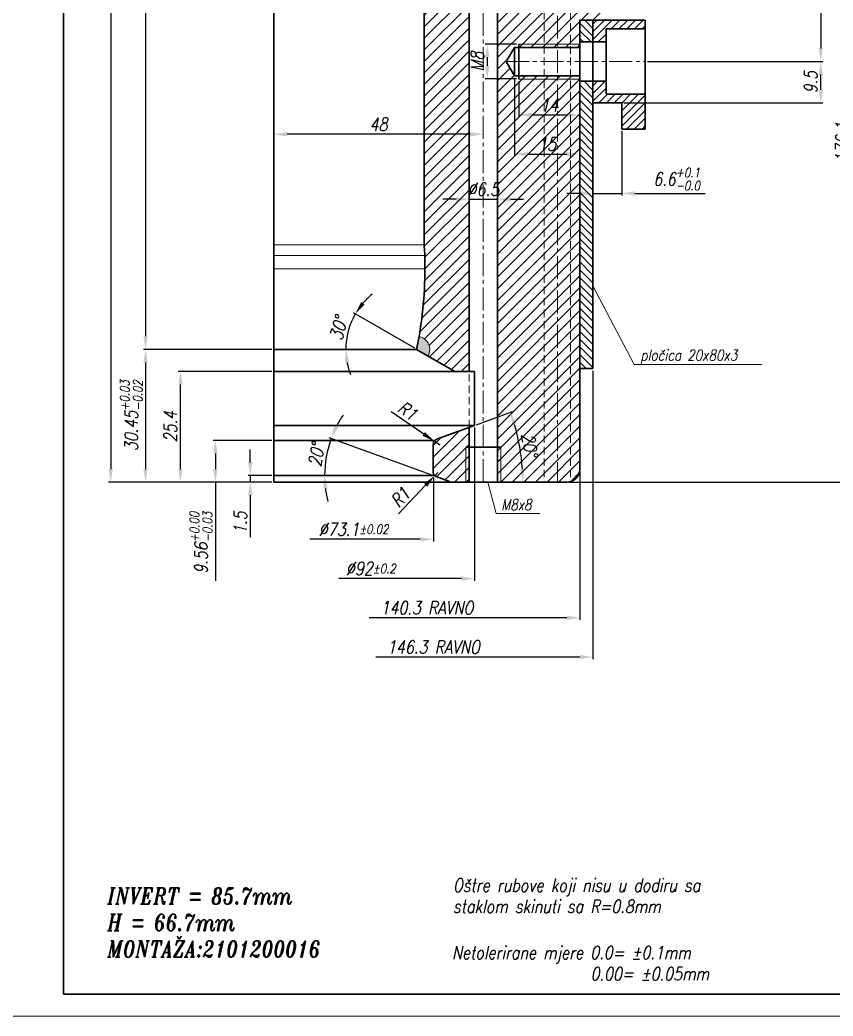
# Model space of a CAD drawing. Extents: x -409 to 671, y -177 to 531.
# Drawn here: x 21.5 to 207.9, y -94.1 to 134.3 of the extents above; entities that cross this region are included whole.
import ezdxf

# ---------------------------------------------------------------- set-up
doc = ezdxf.new("R2010")
doc.units = 0
doc.header["$LTSCALE"] = 7
doc.header["$MEASUREMENT"] = 0
doc.linetypes.add('CENTER2', pattern=[1.125, 0.75, -0.125, 0.125, -0.125])
doc.linetypes.add('HIDDEN', pattern=[0.375, 0.25, -0.125])
doc.layers.get('0').update_dxf_attribs({"linetype": 'CONTINUOUS', "lineweight": 15})
for name, color, linetype, lineweight in [('1', 1, 'CENTER2', 15), ('2', 2, 'HIDDEN', 15), ('3', 3, 'CONTINUOUS', 30), ('8', 250, 'CONTINUOUS', 15)]:
    doc.layers.add(name, color=color, linetype=linetype, lineweight=lineweight)
doc.styles.add('ITALICT', font='ITALICT.shx', dxfattribs={"width": 0.8, "height": 3})
doc.dimstyles.get("Standard").update_dxf_attribs({"dimtxt": 3, "dimasz": 3, "dimexe": 0.5, "dimexo": 0.5, "dimgap": 0.8, "dimtad": 1, "dimdsep": 46, "dimtxsty": 'ITALICT', "dimcen": 0.09, "dimazin": 2, "dimtfac": 1, "dimtmove": 0, "dimatfit": 3, "dimfxl": 1, "dimtolj": 1, "dimtzin": 0, "dimarcsym": 0})

# ---------------------------------------------------------------- blocks, each defined once
blk = doc.blocks.new('*D17')
at = {"color": 0, "lineweight": -2, "transparency": 16777216}
for p, q in [((135.88, 120.27), (135.88, 112.03)), ((138.88, 112.53), (146.88, 112.53))]:
    blk.add_line(p, q, dxfattribs=at)
at = {"color": 0, "transparency": 16777216}
for points in [[(138.88, 113.03), (138.88, 112.03), (135.88, 112.53)], [(146.88, 113.03), (146.88, 112.03), (149.88, 112.53)]]:
    blk.add_solid(points, dxfattribs=at)
at = {"color": 0, "transparency": 16777216, "insert": (142.88, 114.83), "char_height": 3, "attachment_point": 5, "style": 'ITALICT'}
blk.add_mtext('\\A1;14', dxfattribs=at)
blk = doc.blocks.new('*D18')
at = {"color": 0, "lineweight": -2, "transparency": 16777216}
for p, q in [((134.88, 121.02), (134.88, 103.03)), ((137.88, 103.53), (146.88, 103.53))]:
    blk.add_line(p, q, dxfattribs=at)
at = {"color": 0, "transparency": 16777216}
for points in [[(137.88, 104.03), (137.88, 103.03), (134.88, 103.53)], [(146.88, 104.03), (146.88, 103.03), (149.88, 103.53)]]:
    blk.add_solid(points, dxfattribs=at)
at = {"color": 0, "transparency": 16777216, "insert": (142.38, 105.83), "char_height": 3, "attachment_point": 5, "style": 'ITALICT'}
blk.add_mtext('\\A1;15', dxfattribs=at)
blk = doc.blocks.new('*D27')
at = {"color": 0, "lineweight": -2, "transparency": 16777216}
for p, q in [((158.18, 260.47), (205.6, 260.47)), ((205.1, 257.47), (205.1, 127.77)), ((165.38, 124.77), (205.6, 124.77))]:
    blk.add_line(p, q, dxfattribs=at)
at = {"color": 0, "transparency": 16777216}
for points in [[(204.6, 257.47), (205.6, 257.47), (205.1, 260.47)], [(204.6, 127.77), (205.6, 127.77), (205.1, 124.77)]]:
    blk.add_solid(points, dxfattribs=at)
at = {"color": 0, "transparency": 16777216, "insert": (202.8, 190.04), "char_height": 3, "attachment_point": 5, "rotation": 90, "style": 'ITALICT'}
blk.add_mtext('\\A1;135.7{}{\\H0.71x;\\C3;%%p0.1}', dxfattribs=at)
blk = doc.blocks.new('*D28')
at = {"color": 0, "lineweight": -2, "transparency": 16777216}
for p, q in [((121.48, 93.19), (118.48, 93.19)), ((124.48, 93.19), (130.98, 93.19)), ((133.98, 93.19), (136.98, 93.19))]:
    blk.add_line(p, q, dxfattribs=at)
at = {"color": 0, "transparency": 16777216}
for points in [[(121.48, 93.69), (121.48, 92.69), (124.48, 93.19)], [(133.98, 93.69), (133.98, 92.69), (130.98, 93.19)]]:
    blk.add_solid(points, dxfattribs=at)
at = {"color": 0, "transparency": 16777216, "insert": (127.73, 95.49), "char_height": 3, "attachment_point": 5, "style": 'ITALICT'}
blk.add_mtext('\\A1;%%c6.5', dxfattribs=at)
blk = doc.blocks.new('*D29')
at = {"color": 0, "lineweight": -2, "transparency": 16777216}
for p, q in [((74.19, 279.47), (49.81, 279.47)), ((50.31, 276.47), (50.31, 61.77)), ((79.23, 58.77), (49.81, 58.77))]:
    blk.add_line(p, q, dxfattribs=at)
at = {"color": 0, "transparency": 16777216}
for points in [[(49.81, 276.47), (50.81, 276.47), (50.31, 279.47)], [(49.81, 61.77), (50.81, 61.77), (50.31, 58.77)]]:
    blk.add_solid(points, dxfattribs=at)
at = {"color": 0, "transparency": 16777216, "insert": (48.01, 169.12), "char_height": 3, "attachment_point": 5, "rotation": 90, "style": 'ITALICT'}
blk.add_mtext('\\A1;220.7{}{\\H0.71x;\\C3;%%p0.05}', dxfattribs=at)
blk = doc.blocks.new('*D30')
at = {"color": 0, "lineweight": -2, "transparency": 16777216}
for p, q in [((79.23, 58.77), (49.81, 58.77)), ((50.31, 55.77), (50.31, 31.32)), ((79.23, 28.32), (49.81, 28.32))]:
    blk.add_line(p, q, dxfattribs=at)
at = {"color": 0, "transparency": 16777216}
for points in [[(49.81, 55.77), (50.81, 55.77), (50.31, 58.77)], [(49.81, 31.32), (50.81, 31.32), (50.31, 28.32)]]:
    blk.add_solid(points, dxfattribs=at)
at = {"color": 0, "transparency": 16777216, "insert": (47.02, 43.54), "char_height": 3, "attachment_point": 5, "rotation": 90, "style": 'ITALICT'}
blk.add_mtext('\\A1;30.45{}{\\H0.71x;\\C3;\\S+0.03^ -0.02;}', dxfattribs=at)
blk = doc.blocks.new('*D31')
at = {"color": 0, "lineweight": -2, "transparency": 16777216}
for p, q in [((135.38, 128.77), (128.15, 128.77)), ((128.65, 125.77), (128.65, 123.77)), ((135.38, 120.77), (128.15, 120.77))]:
    blk.add_line(p, q, dxfattribs=at)
at = {"color": 0, "transparency": 16777216}
for points in [[(128.15, 125.77), (129.15, 125.77), (128.65, 128.77)], [(128.15, 123.77), (129.15, 123.77), (128.65, 120.77)]]:
    blk.add_solid(points, dxfattribs=at)
at = {"color": 0, "transparency": 16777216, "insert": (126.35, 124.77), "char_height": 3, "attachment_point": 5, "rotation": 90, "style": 'ITALICT'}
blk.add_mtext('\\A1;M8', dxfattribs=at)
blk = doc.blocks.new('*D33')
at = {"color": 0, "lineweight": -2, "transparency": 16777216}
for p, q in [((74.31, 32.82), (74.31, 35.82)), ((79.23, 29.82), (73.81, 29.82)), ((74.31, 29.82), (74.31, 28.32)), ((79.23, 28.32), (73.81, 28.32)), ((74.31, 25.32), (74.31, 15.69))]:
    blk.add_line(p, q, dxfattribs=at)
at = {"color": 0, "transparency": 16777216}
for points in [[(73.81, 32.82), (74.81, 32.82), (74.31, 29.82)], [(73.81, 25.32), (74.81, 25.32), (74.31, 28.32)]]:
    blk.add_solid(points, dxfattribs=at)
at = {"color": 0, "transparency": 16777216, "insert": (72.01, 19), "char_height": 3, "attachment_point": 5, "rotation": 90, "style": 'ITALICT'}
blk.add_mtext('\\A1;1.5', dxfattribs=at)
blk = doc.blocks.new('*D34')
at = {"color": 0, "lineweight": -2, "transparency": 16777216}
for p, q in [((79.23, 37.88), (65.81, 37.88)), ((66.31, 34.88), (66.31, 31.32)), ((79.23, 28.32), (65.81, 28.32)), ((66.31, 28.32), (66.31, 5.68))]:
    blk.add_line(p, q, dxfattribs=at)
at = {"color": 0, "transparency": 16777216}
for points in [[(65.81, 34.88), (66.81, 34.88), (66.31, 37.88)], [(65.81, 31.32), (66.81, 31.32), (66.31, 28.32)]]:
    blk.add_solid(points, dxfattribs=at)
at = {"color": 0, "transparency": 16777216, "insert": (63.02, 14.39), "char_height": 3, "attachment_point": 5, "rotation": 90, "style": 'ITALICT'}
blk.add_mtext('\\A1;9.56{}{\\H0.71x;\\C3;\\S+0.00^ -0.03;}', dxfattribs=at)
blk = doc.blocks.new('*D35')
at = {"color": 0, "lineweight": -2, "transparency": 16777216}
for p, q in [((79.23, 53.72), (57.81, 53.72)), ((58.31, 31.32), (58.31, 50.72)), ((79.23, 28.32), (57.81, 28.32))]:
    blk.add_line(p, q, dxfattribs=at)
at = {"color": 0, "transparency": 16777216}
for points in [[(57.81, 50.72), (58.81, 50.72), (58.31, 53.72)], [(57.81, 31.32), (58.81, 31.32), (58.31, 28.32)]]:
    blk.add_solid(points, dxfattribs=at)
at = {"color": 0, "transparency": 16777216, "insert": (56.01, 41.02), "char_height": 3, "attachment_point": 5, "rotation": 90, "style": 'ITALICT'}
blk.add_mtext('\\A1;25.4', dxfattribs=at)
blk = doc.blocks.new('*D43')
at = {"color": 0, "lineweight": -2, "transparency": 16777216}
for p, q in [((50.64, 279.47), (41.81, 279.47)), ((42.31, 276.47), (42.31, 31.32)), ((79.23, 28.32), (41.81, 28.32))]:
    blk.add_line(p, q, dxfattribs=at)
at = {"color": 0, "transparency": 16777216}
for points in [[(41.81, 276.47), (42.81, 276.47), (42.31, 279.47)], [(41.81, 31.32), (42.81, 31.32), (42.31, 28.32)]]:
    blk.add_solid(points, dxfattribs=at)
at = {"color": 0, "transparency": 16777216, "insert": (39.02, 153.89), "char_height": 3, "attachment_point": 5, "rotation": 90, "style": 'ITALICT'}
blk.add_mtext('\\A1;251.15{}{\\H0.71x;\\C3;\\S+0.08^ -0.07;}', dxfattribs=at)
blk = doc.blocks.new('*D44')
at = {"color": 0, "lineweight": -2, "transparency": 16777216}
for p, q in [((106.6, 44.51), (114.07, 39.38)), ((117.78, 36.83), (116.54, 37.68))]:
    blk.add_line(p, q, dxfattribs=at)
at = {"color": 0, "transparency": 16777216}
blk.add_solid([(114.35, 39.79), (113.78, 38.96), (116.54, 37.68)], dxfattribs=at)
at = {"color": 0, "transparency": 16777216, "insert": (110.4, 44.69), "char_height": 3, "attachment_point": 5, "rotation": 325.498, "style": 'ITALICT'}
blk.add_mtext('\\A1;R1', dxfattribs=at)
blk = doc.blocks.new('*D49')
at = {"color": 0, "lineweight": -2, "transparency": 16777216}
for p, q in [((125.73, 40.82), (125.73, 5.7)), ((122.73, 6.2), (94.59, 6.2))]:
    blk.add_line(p, q, dxfattribs=at)
at = {"color": 0, "transparency": 16777216}
blk.add_solid([(122.73, 6.7), (122.73, 5.7), (125.73, 6.2)], dxfattribs=at)
at = {"color": 0, "transparency": 16777216, "insert": (101.94, 8.5), "char_height": 3, "attachment_point": 5, "style": 'ITALICT'}
blk.add_mtext('\\A1;%%c92{}{\\H0.71x;\\C3;%%p0.2}', dxfattribs=at)
blk = doc.blocks.new('*D50')
at = {"color": 0, "lineweight": -2, "transparency": 16777216}
for p, q in [((116.28, 29.32), (116.28, 14.7)), ((113.28, 15.2), (87.97, 15.2))]:
    blk.add_line(p, q, dxfattribs=at)
at = {"color": 0, "transparency": 16777216}
blk.add_solid([(113.28, 15.7), (113.28, 14.7), (116.28, 15.2)], dxfattribs=at)
at = {"color": 0, "transparency": 16777216, "insert": (98, 17.5), "char_height": 3, "attachment_point": 5, "style": 'ITALICT'}
blk.add_mtext('\\A1;%%c73.1{}{\\H0.71x;\\C3;%%p0.02}', dxfattribs=at)
blk = doc.blocks.new('*D51')
at = {"color": 0, "lineweight": -2, "transparency": 16777216}
blk.add_line((124.73, 108.1), (82.73, 108.1), dxfattribs=at)
at = {"color": 0, "transparency": 16777216}
for points in [[(82.73, 108.6), (82.73, 107.6), (79.73, 108.1)], [(124.73, 108.6), (124.73, 107.6), (127.73, 108.1)]]:
    blk.add_solid(points, dxfattribs=at)
at = {"color": 0, "transparency": 16777216, "insert": (103.73, 110.4), "char_height": 3, "attachment_point": 5, "style": 'ITALICT'}
blk.add_mtext('\\A1;48', dxfattribs=at)
blk = doc.blocks.new('*D52')
at = {"color": 0, "lineweight": -2, "transparency": 16777216}
for p, q in [((159.48, 108.77), (159.48, 94.03)), ((149.88, 94.53), (146.88, 94.53)), ((152.88, 94.53), (159.48, 94.53)), ((162.48, 94.53), (178.63, 94.53))]:
    blk.add_line(p, q, dxfattribs=at)
at = {"color": 0, "transparency": 16777216}
for points in [[(149.88, 95.03), (149.88, 94.03), (152.88, 94.53)], [(162.48, 95.03), (162.48, 94.03), (159.48, 94.53)]]:
    blk.add_solid(points, dxfattribs=at)
at = {"color": 0, "transparency": 16777216, "insert": (172.05, 97.81), "char_height": 3, "attachment_point": 5, "style": 'ITALICT'}
blk.add_mtext('\\A1;6.6{}{\\H0.71x;\\C3;\\S+0.1^ -0.0;}', dxfattribs=at)
blk = doc.blocks.new('*D53')
at = {"color": 0, "lineweight": -2, "transparency": 16777216}
for p, q in [((165.38, 124.77), (205.6, 124.77)), ((205.1, 118.27), (205.1, 121.77)), ((159.98, 115.27), (205.6, 115.27))]:
    blk.add_line(p, q, dxfattribs=at)
at = {"color": 0, "transparency": 16777216}
for points in [[(204.6, 121.77), (205.6, 121.77), (205.1, 124.77)], [(204.6, 118.27), (205.6, 118.27), (205.1, 115.27)]]:
    blk.add_solid(points, dxfattribs=at)
at = {"color": 0, "transparency": 16777216, "insert": (202.8, 120.02), "char_height": 3, "attachment_point": 5, "rotation": 90, "style": 'ITALICT'}
blk.add_mtext('\\A1;9.5', dxfattribs=at)
blk = doc.blocks.new('*D54')
at = {"color": 0, "lineweight": -2, "transparency": 16777216}
for p, q in [((149.88, 30.82), (149.88, -3.3)), ((146.88, -2.8), (101.6, -2.8))]:
    blk.add_line(p, q, dxfattribs=at)
at = {"color": 0, "transparency": 16777216}
blk.add_solid([(146.88, -2.3), (146.88, -3.3), (149.88, -2.8)], dxfattribs=at)
at = {"color": 0, "transparency": 16777216, "insert": (114.8, -0.5), "char_height": 3, "attachment_point": 5, "style": 'ITALICT'}
blk.add_mtext('\\A1;140.3 RAVNO', dxfattribs=at)
blk = doc.blocks.new('*D55')
at = {"color": 0, "lineweight": -2, "transparency": 16777216}
for p, q in [((152.88, 53.87), (152.88, -12.3)), ((149.88, -11.8), (103.1, -11.8))]:
    blk.add_line(p, q, dxfattribs=at)
at = {"color": 0, "transparency": 16777216}
blk.add_solid([(149.88, -11.3), (149.88, -12.3), (152.88, -11.8)], dxfattribs=at)
at = {"color": 0, "transparency": 16777216, "insert": (116.3, -9.5), "char_height": 3, "attachment_point": 5, "style": 'ITALICT'}
blk.add_mtext('\\A1;146.3 RAVNO', dxfattribs=at)
blk = doc.blocks.new('*D60')
at = {"color": 0, "lineweight": -2, "transparency": 16777216}
blk.add_line((115.81, 29.99), (92.39, 38.51), dxfattribs=at)
for start, end in [(146.1957, 153.0978), (160, 180), (186.9022, 193.8043)]:
    blk.add_arc((116.28, 29.82), 24.92, start, end, dxfattribs=at)
at = {"color": 0, "transparency": 16777216}
for points in [[(94.51, 40.89), (93.6, 41.29), (92.86, 38.34)], [(91.04, 26.79), (92.04, 26.85), (91.36, 29.82)]]:
    blk.add_solid(points, dxfattribs=at)
at = {"color": 0, "transparency": 16777216, "insert": (89.47, 34.54), "char_height": 3, "attachment_point": 5, "rotation": 80, "style": 'ITALICT'}
blk.add_mtext('\\A1;20°', dxfattribs=at)
blk = doc.blocks.new('*D70')
at = {"color": 0, "lineweight": -2, "transparency": 16777216}
blk.add_line((126.2, 41.49), (134.44, 44.49), dxfattribs=at)
blk.add_arc((90.01, 28.32), 46.78, 3.6752, 16.3248, dxfattribs=at)
at = {"color": 0, "transparency": 16777216}
for points in [[(134.43, 41.31), (135.38, 41.62), (133.97, 44.32)], [(137.19, 31.33), (136.19, 31.3), (136.79, 28.32)]]:
    blk.add_solid(points, dxfattribs=at)
at = {"color": 0, "transparency": 16777216, "insert": (138.34, 36.84), "char_height": 3, "attachment_point": 5, "rotation": 280, "style": 'ITALICT'}
blk.add_mtext('\\A1;20°', dxfattribs=at)
blk = doc.blocks.new('*D71')
at = {"color": 0, "lineweight": -2, "transparency": 16777216}
for p, q in [((117.28, 30.52), (116.59, 29.79)), ((108.29, 21.05), (114.52, 27.62))]:
    blk.add_line(p, q, dxfattribs=at)
at = {"color": 0, "transparency": 16777216}
blk.add_solid([(114.16, 27.96), (114.88, 27.27), (116.59, 29.79)], dxfattribs=at)
at = {"color": 0, "transparency": 16777216, "insert": (108.7, 24.83), "char_height": 3, "attachment_point": 5, "rotation": 46.4913, "style": 'ITALICT'}
blk.add_mtext('\\A1;R1', dxfattribs=at)
blk = doc.blocks.new('*D4')
at = {"color": 0, "lineweight": -2, "transparency": 16777216}
blk.add_line((112.02, 59.02), (97.96, 67.14), dxfattribs=at)
for start, end in [(128.7963, 139.3981), (150, 180), (190.6018, 201.2037)]:
    blk.add_arc((112.45, 58.77), 16.24, start, end, dxfattribs=at)
at = {"color": 0, "transparency": 16777216}
for points in [[(100.53, 69.05), (99.72, 69.62), (98.39, 66.89)], [(95.99, 55.73), (96.99, 55.83), (96.21, 58.77)]]:
    blk.add_solid(points, dxfattribs=at)
at = {"color": 0, "transparency": 16777216, "insert": (94.55, 63.57), "char_height": 3, "attachment_point": 5, "rotation": 75, "style": 'ITALICT'}
blk.add_mtext('\\A1;30°', dxfattribs=at)
blk = doc.blocks.new('*D98')
at = {"color": 0, "lineweight": -2, "transparency": 16777216}
for p, q in [((148.23, 204.42), (212.8, 204.42)), ((212.3, 31.32), (212.3, 201.42)), ((147.38, 28.32), (212.8, 28.32))]:
    blk.add_line(p, q, dxfattribs=at)
at = {"color": 0, "transparency": 16777216}
for points in [[(211.8, 201.42), (212.8, 201.42), (212.3, 204.42)], [(211.8, 31.32), (212.8, 31.32), (212.3, 28.32)]]:
    blk.add_solid(points, dxfattribs=at)
at = {"color": 0, "transparency": 16777216, "insert": (210, 106.26), "char_height": 3, "attachment_point": 5, "rotation": 90, "style": 'ITALICT'}
blk.add_mtext('\\A1;176.1', dxfattribs=at)
blk = doc.blocks.new('*D119')
at = {"color": 0, "linetype": 'ByBlock', "lineweight": -2, "transparency": 16777216}
blk.add_arc((127.73, 201.1), 60.28, 92.8516, 102.1484, dxfattribs=at)
at = {"color": 0, "transparency": 16777216}
for points in [[(115.16, 259.54), (114.92, 260.52), (112.12, 259.33)], [(124.71, 261.8), (124.74, 260.81), (127.73, 261.38)]]:
    blk.add_solid(points, dxfattribs=at)
at = {"color": 0, "transparency": 16777216, "insert": (119.56, 263.14), "char_height": 3, "attachment_point": 5, "rotation": 7.5, "style": 'ITALICT'}
blk.add_mtext('\\A1;15°', dxfattribs=at)

msp = doc.modelspace()

# ---------------------------------------------------------------- hatches: boundary and pattern name
h = msp.add_hatch(color=256)
h.dxf.hatch_style = 1
h.paths.add_polyline_path([(113.0122, 61.7153, -0.00824089), (112.4509, 58.7683), (115.049, 57.2683, 0.51623017)])
at = {"layer": '8'}
h = msp.add_hatch(dxfattribs=at)
h.set_pattern_fill('ANSI31', color=256, scale=15)
h.paths.add_polyline_path([(144.7259, 195.7183), (144.6759, 195.7683), (144.6759, 279.4683), (131.7259, 279.4683), (131.7259, 271.4683), (130.9759, 271.4683), (130.9759, 36.3183), (131.7259, 36.3183), (131.7259, 28.3183), (144.7259, 28.3183), (144.7259, 120.7683), (135.8759, 120.7683), (135.8759, 121.5183), (134.8759, 121.5183), (132.9995, 124.7683), (134.8759, 128.0183), (135.8759, 128.0183), (135.8759, 128.7683), (144.7259, 128.7683)])
h.paths.add_polyline_path([(155.7259, 184.7183), (144.7259, 195.7183), (144.7259, 128.7683), (149.8759, 128.7683), (149.8759, 134.3683), (155.7259, 134.3683)])
h.paths.add_polyline_path([(149.8759, 120.7683), (144.7259, 120.7683), (144.7259, 28.3183), (146.8759, 28.3183, 0.41421356), (149.8759, 31.3183)])
h.paths.add_polyline_path([(131.7259, 36.3183), (130.9759, 36.3183), (130.9759, 28.3183), (131.7259, 28.3183)], flags=17)
h.paths.add_polyline_path([(149.8759, 121.5183), (144.7259, 121.5183), (144.7259, 120.7683), (149.8759, 120.7683)])
h.paths.add_polyline_path([(144.7259, 121.5183), (135.8759, 121.5183), (135.8759, 120.7683), (144.7259, 120.7683)], flags=17)
h.paths.add_polyline_path([(144.7259, 128.7683), (135.8759, 128.7683), (135.8759, 128.0183), (144.7259, 128.0183)], flags=17)
h.paths.add_polyline_path([(149.8759, 128.7683), (144.7259, 128.7683), (144.7259, 128.0183), (149.8759, 128.0183)])
h.paths.add_polyline_path([(131.7259, 279.4683), (130.9759, 279.4683), (130.9759, 271.4683), (131.7259, 271.4683)], flags=17)
h.paths.add_polyline_path([(131.3714, 169.0442), (141.7857, 169.0442), (141.7857, 173.5442), (131.3714, 173.5442)], flags=24)
h.paths.add_polyline_path([(140.2973, 112.5777), (145.4545, 112.5777), (145.4545, 117.0777), (140.2973, 117.0777)], flags=9)
h.paths.add_polyline_path([(139.7402, 103.5777), (145.0116, 103.5777), (145.0116, 108.0777), (139.7402, 108.0777)], flags=9)
h.paths.add_polyline_path([(123.033, 93.2377), (132.4187, 93.2377), (132.4187, 97.7377), (123.033, 97.7377)], flags=9)
h.paths.add_polyline_path([(135.4904, 40.0585), (136.763, 32.8412), (141.1946, 33.6227), (139.922, 40.8399)], flags=24)
h = msp.add_hatch(dxfattribs=at)
h.set_pattern_fill('ANSI31', color=256, scale=15)
h.paths.add_polyline_path([(124.4759, 200.6673), (123.4738, 204.4072), (113.5968, 202.1263, -0.05252917), (114.3509, 194.9683), (114.3509, 193.2942), (114.213, 191.3159, 0.01740014), (114.2009, 190.9683), (114.2009, 82.7683, 0.01740014), (114.213, 82.4206), (114.363, 80.2683), (114.3509, 80.2683), (114.3509, 77.2683, -0.04295763), (113.0122, 61.7153, -0.51623017), (115.049, 57.2683), (121.1977, 53.7183), (124.4759, 53.7183)])
h.paths.add_polyline_path([(123.7259, 36.3183), (124.4759, 36.3183), (124.4759, 40.8628), (117.2629, 38.2375, 0.31529879), (116.2759, 36.8279), (116.2759, 30.5185, 0.31529879), (116.9339, 29.5788), (120.3971, 28.3183), (123.7259, 28.3183)])
h.paths.add_polyline_path([(124.4759, 36.3183), (123.7259, 36.3183), (123.7259, 28.3183), (124.4759, 28.3183)])
h.paths.add_polyline_path([(123.033, 93.2377), (132.4187, 93.2377), (132.4187, 97.7377), (123.033, 97.7377)], flags=9)
h = msp.add_hatch(dxfattribs=at)
h.set_pattern_fill('ANSI31', color=256, scale=10, angle=90, style=0)
h.set_pattern_definition([(135, (-47.3794, -88.0965), (-0.8838835, -0.8838835), [])])
h.paths.add_polyline_path([(152.8759, 54.3683), (152.8759, 63.7683), (149.8759, 63.7683), (149.8759, 54.3683)])
h.paths.add_polyline_path([(149.8759, 63.7683), (152.8759, 63.7683), (152.8759, 87.7683), (149.8759, 87.7683)])
h.paths.add_polyline_path([(149.8759, 87.7683), (152.8759, 87.7683), (152.8759, 99.7683), (149.8759, 99.7683)])
h.paths.add_polyline_path([(152.8759, 120.2683), (149.8759, 120.2683), (149.8759, 99.7683), (152.8759, 99.7683)])
h.paths.add_polyline_path([(152.8759, 134.2683), (149.8759, 134.2683), (149.8759, 129.2683), (152.8759, 129.2683)])
h = msp.add_hatch(dxfattribs=at)
h.set_pattern_fill('ANSI31', color=256, scale=10, style=0)
h.set_pattern_definition([(45, (-47.3794, -88.0965), (-0.8838835, 0.8838835), [])])
h.paths.add_polyline_path([(155.8759, 132.2683), (164.8759, 132.2683), (164.8759, 134.2683), (152.8759, 134.2683), (152.8759, 129.2683), (155.8759, 129.2683)])
h.paths.add_polyline_path([(155.8759, 117.2683), (155.8759, 120.2683), (152.8759, 120.2683), (152.8759, 115.2683), (159.4759, 115.2683), (159.4759, 109.2683), (164.8759, 109.2683), (164.8759, 117.2683)])

# ---------------------------------------------------------------- linework, layer by layer
for p, q in [((135.8759, 128.7683), (149.8759, 128.7683)), ((135.8759, 120.7683), (149.8759, 120.7683)), ((152.8759, 73.3436), (162.3479, 55.3047)), ((162.3479, 55.3047), (191.5801, 55.3047)), ((123.7259, 28.3183), (123.7259, 36.3183)), ((131.7259, 28.3183), (131.7259, 36.3183)), ((130.676, 21.1076), (128.7784, 28.3183)), ((130.676, 21.1076), (140.7745, 21.1076)), ((11.4997, -94.1371), (431.4997, -94.1371))]:
    msp.add_line(p, q)
msp.add_arc((112.4509, 58.7683), 3, 329.99998, 79.216571)
at = {"layer": '1'}
for p, q in [((127.7259, 28.3183), (127.7259, 279.4683)), ((144.7259, 206.1503), (144.7259, 28.3183)), ((132.9995, 124.7683), (164.8759, 124.7683))]:
    msp.add_line(p, q, dxfattribs=at)
at = {"layer": '2'}
for p, q in [((141.7259, 204.4183), (141.7259, 28.3183)), ((147.7259, 204.4183), (147.7259, 28.4412)), ((124.4759, 40.8628), (124.4759, 53.7183)), ((116.2759, 37.8783), (117.2629, 38.2375)), ((116.2759, 37.8783), (116.2759, 36.8279)), ((116.2759, 30.5185), (116.2759, 29.8183)), ((116.2759, 29.8183), (116.9339, 29.5788))]:
    msp.add_line(p, q, dxfattribs=at)
at = {"layer": '3'}
for p, q in [((31.4997, 501.465), (31.4997, -89.1371)), ((79.7259, 279.4683), (79.7259, 28.3183)), ((130.9759, 28.3183), (130.9759, 279.4683)), ((124.4759, 53.7183), (124.4759, 200.6673)), ((114.2009, 190.9683), (114.2009, 82.7683)), ((149.8759, 134.3683), (149.8759, 31.3183)), ((149.8759, 134.2683), (164.8759, 134.2683)), ((152.8759, 134.2683), (152.8759, 54.3683)), ((164.8759, 134.2683), (164.8759, 109.2683)), ((155.8759, 132.2683), (164.8759, 132.2683)), ((155.8759, 132.2683), (155.8759, 117.2683)), ((134.8759, 128.0183), (132.9995, 124.7683)), ((134.8759, 128.0183), (134.8759, 121.5183)), ((134.8759, 128.0183), (149.8759, 128.0183)), ((135.8759, 128.7683), (135.8759, 120.7683)), ((149.8759, 129.2683), (155.8759, 129.2683)), ((134.8759, 121.5183), (132.9995, 124.7683)), ((134.8759, 121.5183), (149.8759, 121.5183)), ((149.8759, 120.2683), (155.8759, 120.2683)), ((155.8759, 117.2683), (164.8759, 117.2683)), ((152.8759, 115.2683), (159.4759, 115.2683)), ((159.4759, 115.2683), (159.4759, 109.2683)), ((159.4759, 109.2683), (164.8759, 109.2683)), ((114.213, 82.4206), (114.3388, 80.6159)), ((114.3509, 80.2683), (114.3509, 77.2683)), ((79.7259, 58.7683), (112.4509, 58.7683)), ((112.4509, 58.7683), (121.1978, 53.7182)), ((79.7259, 53.7183), (125.7259, 53.7183)), ((125.7259, 53.7183), (125.7259, 41.3178)), ((149.8759, 54.3683), (152.8759, 54.3683)), ((125.7259, 41.3178), (79.7259, 41.3178)), ((117.2629, 38.2375), (125.7259, 41.3178)), ((124.4759, 28.3183), (124.4759, 40.8628)), ((79.7259, 37.8783), (116.2759, 37.8783)), ((116.2759, 36.8279), (116.2759, 30.5185)), ((123.7259, 36.3183), (131.7259, 36.3183)), ((116.2759, 29.8183), (79.7259, 29.8183)), ((79.7259, 28.3183), (146.8759, 28.3183)), ((116.9339, 29.5788), (120.3971, 28.3183)), ((31.4997, -89.1371), (426.4997, -89.1371))]:
    msp.add_line(p, q, dxfattribs=at)
for centre, radius, start, end in [((119.2009, 82.7683), 5, 180, 183.987416), ((109.3509, 80.2683), 5, 360, 3.987416), ((23.3351, 77.2683), 91.0158, 348.272256, 0), ((117.7759, 36.8279), 1.5, 110, 180), ((117.2759, 30.5185), 1, 180, 250), ((146.8759, 31.3183), 3, 270, 0)]:
    msp.add_arc(centre, radius, start, end, dxfattribs=at)
at = {"layer": '8'}
for p, q in [((79.7259, 82.7683), (114.2009, 82.7683)), ((79.7259, 80.2683), (114.3509, 80.2683)), ((79.7259, 77.2683), (114.3509, 77.2683))]:
    msp.add_line(p, q, dxfattribs=at)

# ---------------------------------------------------------------- texts
at = {"style": 'ITALICT', "width": 0.8}
for s, height, p in [('pločica 20x80x3', 2.5, (163.7712, 56.1905)), ('M8x8', 2.5, (131.8527, 21.8918)), ('Oštre rubove koji nisu u dodiru sa', 3, (120.7749, -65.6199)), ('INVERT = 85.7mm', 3.75, (41.5733, -68.4791)), ('staklom skinuti sa R=0.8mm', 3, (120.7749, -70.477)), ('H = 66.7mm', 3.75, (41.5733, -74.5505)), ('MONTAŽA:2101200016', 3.75, (41.5733, -80.6219)), ('Netolerirane mjere 0.0= %%P0.1mm', 3, (120.574, -81.0798)), ('                0.00= %%P0.05mm', 3, (123.7027, -85.9369))]:
    msp.add_text(s, height=height, dxfattribs=at).set_placement(p)

# ---------------------------------------------------------------- dimensions: what is measured, and where the dimension line sits
for base, p1, p2, text, override, picture, middle in [((42.3079, 28.3183), (51.1384, 279.4683), (79.7259, 28.3183), '<>{}{\\H0.71x;\\C3;\\S+0.08^ -0.07;}', {"dimtp": 0.08, "dimtm": 0.07, "dimtmove": 0}, '*D43', (42.3079, 153.8933)), ((205.1032, 124.7683), (157.6759, 260.4683), (164.8759, 124.7683), '<>{}{\\H0.71x;\\C3;%%p0.1}', {"dimtp": 0.1, "dimtm": 0.1, "dimtmove": 0}, '*D27', (205.1032, 190.0367)), ((50.3079, 28.3183), (79.7259, 58.7683), (79.7259, 28.3183), '<>{}{\\H0.71x;\\C3;\\S+0.03^ -0.02;}', {"dimtp": 0.03, "dimtm": 0.02, "dimtmove": 0}, '*D30', (50.3079, 43.5433)), ((66.3079, 37.8783), (79.7259, 28.3183), (79.7259, 37.8783), '<>{}{\\H0.71x;\\C3;\\S+0.00^ -0.03;}', {"dimtp": 0, "dimtm": 0.03, "dimtdec": 2, "dimtmove": 0, "dimtzin": 0}, '*D34', (66.3079, 14.3888))]:
    dim = msp.add_linear_dim(base=base, p1=p1, p2=p2, angle=90, text=text, dimstyle='Standard', override=override)
    dim.commit()
    dim.dimension.update_dxf_attribs({"geometry": picture, "text_midpoint": middle, "dimtype": 160})
dim = msp.add_linear_dim(base=(50.3079, 58.7683), p1=(74.6891, 279.4683), p2=(79.7259, 58.7683), angle=90, text='<>{}{\\H0.71x;\\C3;%%p0.05}', dimstyle='Standard', override={"dimtp": 0.05, "dimtm": 0.05})
dim.commit()
dim.dimension.update_dxf_attribs({"geometry": '*D29', "text_midpoint": (48.0079, 169.1183)})
dim = msp.add_angular_dim_2l(base=(122.4717, 261.1504), line1=((127.7259, 201.0952), (106.7259, 279.4683)), line2=((127.7259, 28.3183), (127.7259, 279.4683)), dimstyle='Standard', override={"dimarcsym": 1})
dim.commit()
dim.dimension.update_dxf_attribs({"geometry": '*D119', "text_midpoint": (119.557, 263.1443)})
for base, p1, p2, picture, middle in [((212.3002, 204.4183), (146.8759, 28.3183), (147.7259, 204.4183), '*D98', (212.3002, 106.2554)), ((58.3079, 53.7227), (79.7259, 28.3183), (79.7259, 53.7227), '*D35', (58.3079, 41.0205))]:
    dim = msp.add_linear_dim(base=base, p1=p1, p2=p2, angle=90, dimstyle='Standard', override={"dimtmove": 0})
    dim.commit()
    dim.dimension.update_dxf_attribs({"geometry": picture, "text_midpoint": middle, "dimtype": 160})
dim = msp.add_linear_dim(base=(128.6489, 120.7683), p1=(135.8759, 128.7683), p2=(135.8759, 120.7683), angle=90, text='M<>', dimstyle='Standard')
dim.commit()
dim.dimension.update_dxf_attribs({"geometry": '*D31', "text_midpoint": (128.6489, 124.7683), "dimtype": 160})
dim = msp.add_linear_dim(base=(205.1032, 124.7683), p1=(159.4759, 115.2683), p2=(164.8759, 124.7683), angle=90, dimstyle='Standard')
dim.commit()
dim.dimension.update_dxf_attribs({"geometry": '*D53', "text_midpoint": (202.8032, 120.0183)})
dim = msp.add_linear_dim(base=(149.8759, 103.5277), p1=(134.8759, 121.5183), p2=(149.8759, 103.5277), dimstyle='Standard', override={"dimtmove": 0})
dim.commit()
dim.dimension.update_dxf_attribs({"geometry": '*D18', "text_midpoint": (142.3759, 103.5277), "dimtype": 160})
dim = msp.add_linear_dim(base=(149.8759, 112.5277), p1=(135.8759, 120.7683), p2=(149.8759, 112.5277), dimstyle='Standard', override={"dimtmove": 0})
dim.commit()
dim.dimension.update_dxf_attribs({"geometry": '*D17', "text_midpoint": (142.8759, 114.8277)})
dim = msp.add_linear_dim(base=(79.7259, 108.0991), p1=(127.7259, 108.0991), p2=(79.7259, 108.0991), dimstyle='Standard')
dim.commit()
dim.dimension.update_dxf_attribs({"geometry": '*D51', "text_midpoint": (103.7259, 110.3991)})
for base, p1, p2, text, override, picture, middle in [((159.4759, 94.5277), (152.8759, 94.5277), (159.4759, 109.2683), '<>{}{\\H0.71x;\\C3;\\S+0.1^ -0.0;}', {"dimtp": 0.1, "dimtm": 0, "dimtdec": 1, "dimtmove": 0, "dimtzin": 0}, '*D52', (172.0542, 94.5277)), ((79.7259, -11.8006), (152.8759, 54.3683), (79.7259, 28.3183), '<> RAVNO', {"dimlfac": 2, "dimse2": 1, "dimsd2": 1, "dimtmove": 0}, '*D55', (116.3009, -11.8006)), ((79.7259, 6.1994), (125.7259, 41.3178), (79.7259, 28.3183), '%%c<>{}{\\H0.71x;\\C3;%%p0.2}', {"dimlfac": 2, "dimse2": 1, "dimsd2": 1, "dimtp": 0.2, "dimtm": 0.2, "dimtmove": 0}, '*D49', (101.9445, 6.1994)), ((79.7259, -2.8006), (149.8759, 31.3183), (79.7259, 28.3183), '<> RAVNO', {"dimlfac": 2, "dimse2": 1, "dimsd2": 1, "dimtmove": 0}, '*D54', (114.8009, -2.8006))]:
    dim = msp.add_linear_dim(base=base, p1=p1, p2=p2, text=text, dimstyle='Standard', override=override)
    dim.commit()
    dim.dimension.update_dxf_attribs({"geometry": picture, "text_midpoint": middle, "dimtype": 160})
dim = msp.add_linear_dim(base=(130.9759, 93.1877), p1=(124.4759, 93.1877), p2=(130.9759, 93.1877), text='%%c<>', dimstyle='Standard')
dim.commit()
dim.dimension.update_dxf_attribs({"geometry": '*D28', "text_midpoint": (127.7259, 93.1877), "dimtype": 160})
for base, line1, line2, picture, middle in [((97.1939, 64.3213), ((80.2009, 58.7683), (112.4509, 58.7683)), ((112.4509, 58.7683), (121.1977, 53.7183)), '*D4', (94.5464, 63.5658)), ((136.4718, 33.7489), ((79.7259, 28.3183), (146.8759, 28.3183)), ((117.2629, 38.2375), (125.7259, 41.3178)), '*D70', (138.3425, 36.8406)), ((92.0291, 35.5648), ((116.2759, 29.8183), (79.7259, 29.8183)), ((116.2759, 29.8183), (120.3971, 28.3183)), '*D60', (89.471, 34.5447))]:
    dim = msp.add_angular_dim_2l(base=base, line1=line1, line2=line2, dimstyle='Standard')
    dim.commit()
    dim.dimension.update_dxf_attribs({"geometry": picture, "text_midpoint": middle})
dim = msp.add_radius_dim(center=(117.7759, 36.8279), mpoint=(116.5397, 37.6776), text='R1', dimstyle='Standard')
dim.commit()
dim.dimension.update_dxf_attribs({"geometry": '*D44', "text_midpoint": (110.402, 44.6871)})
dim = msp.add_linear_dim(base=(74.3079, 28.3183), p1=(79.7259, 29.8183), p2=(79.7259, 28.3183), angle=90, dimstyle='Standard', override={"dimtmove": 0})
dim.commit()
dim.dimension.update_dxf_attribs({"geometry": '*D33', "text_midpoint": (72.0079, 19.004)})
dim = msp.add_linear_dim(base=(79.7259, 15.1994), p1=(116.2759, 29.8183), p2=(79.7259, 28.3183), text='%%c<>{}{\\H0.71x;\\C3;%%p0.02}', dimstyle='Standard', override={"dimlfac": 2, "dimse2": 1, "dimsd2": 1, "dimtp": 0.02, "dimtm": 0.02, "dimtmove": 0})
dim.commit()
dim.dimension.update_dxf_attribs({"geometry": '*D50', "text_midpoint": (98.0009, 17.4994)})
dim = msp.add_radius_dim(center=(117.2759, 30.5185), mpoint=(116.5874, 29.7932), dimstyle='Standard')
dim.commit()
dim.dimension.update_dxf_attribs({"geometry": '*D71', "text_midpoint": (108.7034, 24.8285)})

doc.saveas('drawing.dxf')
